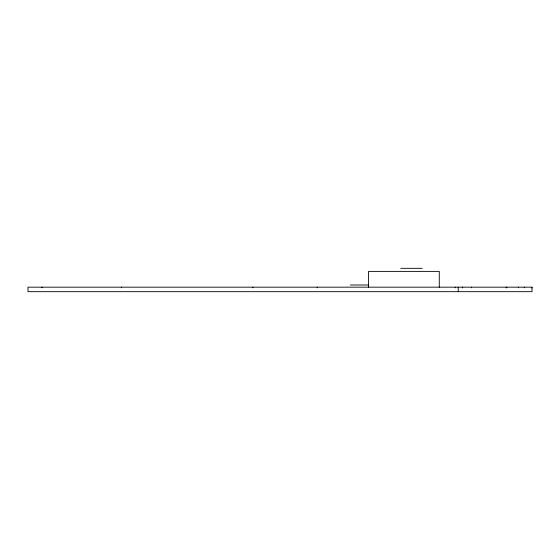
<?xml version="1.0" encoding="UTF-8"?>
<svg xmlns="http://www.w3.org/2000/svg" width="560" height="560" viewBox="0 0 560 560"><rect width="100%" height="100%" fill="white"/><g stroke="black" fill="none" stroke-linecap="round" stroke-linejoin="round"><path stroke-width="0.84" d="M252.861 287.847L252.861 287.168M368.55 287.168L368.55 271.39L439.285 271.39L439.285 287.168M458.234 291.676L458.234 287.168M462.567 287.847L462.567 287.168M462.63 287.847L462.63 287.168M471.527 287.847L471.527 287.168M506.219 287.847L506.219 287.168M506.793 287.847L506.793 287.168M518.525 287.847L518.525 287.168M400.799 268.324L422.219 268.324M350.441 284.991L368.55 284.991M531.489 287.847L532 287.847M524.307 287.168L524.307 287.847M455.238 287.168L455.238 287.847M317.261 287.168L317.261 287.847M121.394 287.168L121.394 287.847M41.993 287.168L41.993 287.847M532 287.168L28 287.168L28 291.676L532 291.676L532 287.168"/></g></svg>
